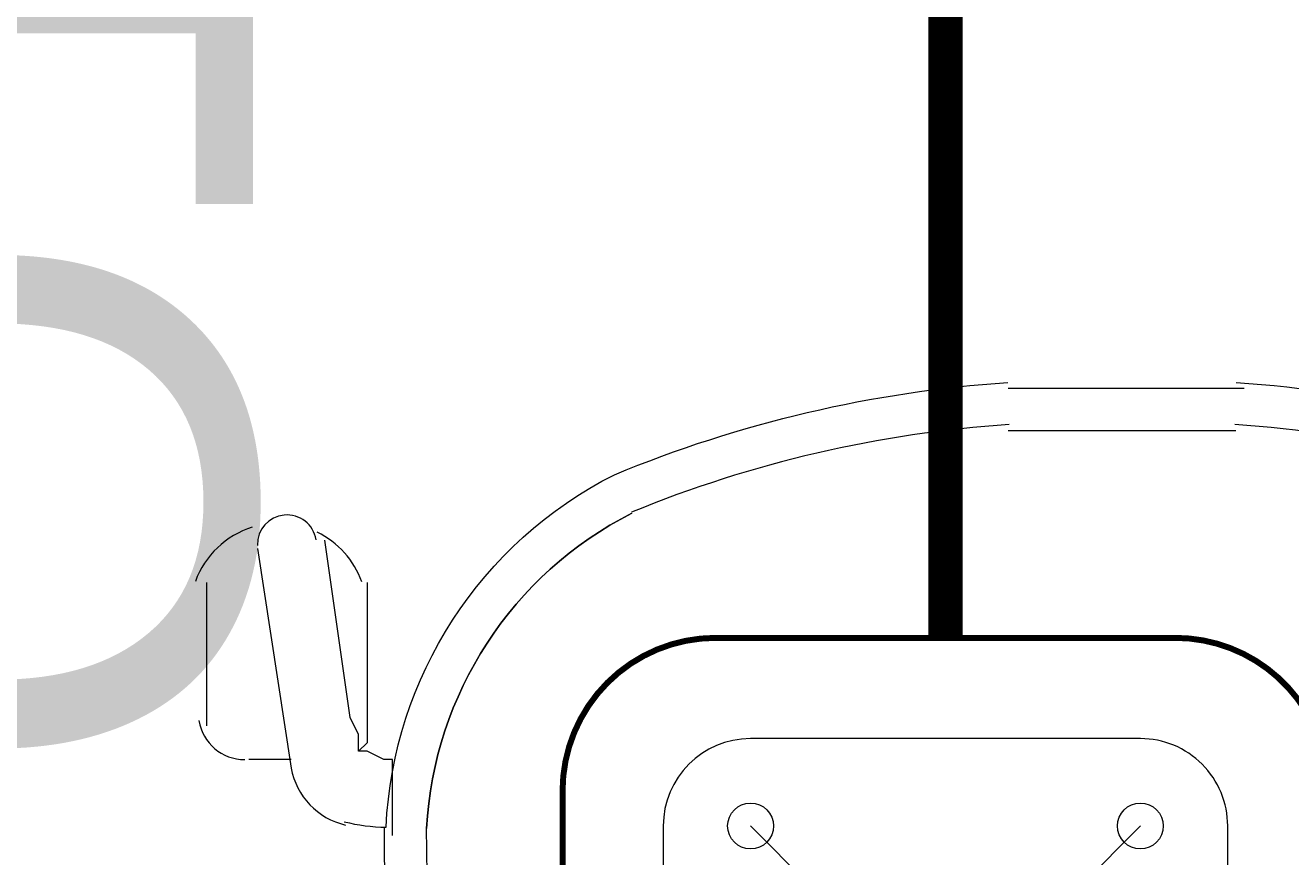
# Model space of a CAD drawing. Header units: metres. Extents: x 81 to 650, y -25 to 177.
# Drawn here: x 175.9417 to 176.3086, y 37.3626 to 37.6034 of the extents above; entities that cross this region are included whole.
import ezdxf
from ezdxf.lldxf.tags import DXFTag

# ---------------------------------------------------------------- set-up
doc = ezdxf.new("R2010")
doc.units = ezdxf.units.M
doc.linetypes.add('LÍNEAS_OCULTASX2', pattern=[0.75, 0.5, -0.25])
for name, color, linetype, lineweight in [('-CN-GYD-TUBERÍA PRINCIPAL ILUMINACION', 5, 'Continuous', 5), ('-CN-GYD-TUBERÍA TOMACORRIENTE PVC', 86, 'Continuous', 18), ('CAJA DE PASO', 94, 'Continuous', 5), ('TEXTOS', 250, 'Continuous', 20)]:
    doc.layers.add(name, color=color, linetype=linetype, lineweight=lineweight)
doc.layers.add('AMOBLAMIENTO', color=253, linetype='Continuous')
doc.layers.add('PDF2_Geometría', color=7, linetype='Continuous', true_color=0x525252)
doc.styles.get("Standard").update_dxf_attribs({"font": 'arial.ttf'})
tags = doc.linetypes.add('EMT_LINE', pattern='A,0.5,-0.2,["EMT",Standard,S=0.1,R=0,X=-0.1,Y=-0.05],-0.25', length=0.95).pattern_tags.tags
tags[6] = DXFTag(74, 10)

# ---------------------------------------------------------------- blocks, each defined once
blk = doc.blocks.new('Silla 1')
at = {"layer": 'PDF2_Geometría', "color": 8, "linetype": 'Continuous', "lineweight": 9}
for points in [[(-646.0355484170587, -3780.402119711041, 0.0583582612322394), (-646.0234161622986, -3780.403679881561, -0.2703998475501574), (-645.9572185392187, -3780.301567057298, -0.08177025660673304), (-645.8431645349227, -3780.274821559945)], [(-645.7769437030987, -3780.274821559945, -0.08177025660684083), (-645.6628896988027, -3780.301567057298, -0.2703998475503742), (-645.5966920757227, -3780.403679881561, 0.05835826122307938), (-645.5845598209627, -3780.402119711041)], [(-646.0607281190107, -3780.32297845649), (-646.0509457190107, -3780.38656405649, 0.2996085078199147), (-646.0351897698187, -3780.403065106633)]]:
    blk.add_lwpolyline(points, format="xyb", dxfattribs=at)
for points in [[(-645.8430697190107, -3780.27651205649), (-645.8088313190107, -3780.27651205649), (-645.7745929190107, -3780.27651205649)], [(-645.8430697190107, -3780.28874005649), (-645.8088313190107, -3780.28874005649), (-645.7770385190107, -3780.28874005649)], [(-646.0215985190107, -3780.406128856489), (-646.0215985190107, -3780.393900856489), (-646.0215985190107, -3780.384118456489), (-646.0240441190107, -3780.384118456489), (-646.0289353190107, -3780.381672856489), (-646.0313809190106, -3780.381672856489), (-646.0313809190106, -3780.37678165649), (-646.0338265190107, -3780.371890456489), (-646.0411633190107, -3780.32053285649)], [(-646.0754017190106, -3780.374336056489), (-646.0754017190106, -3780.33276085649)], [(-646.0289353190107, -3780.33276085649), (-646.0289353190107, -3780.37678165649), (-646.0289353190107, -3780.37922725649), (-646.0313809190106, -3780.381672856489)], [(-646.0509457190107, -3780.384118456489), (-646.0631737190107, -3780.384118456489)]]:
    blk.add_lwpolyline(points, dxfattribs=at)
blk.add_lwpolyline([(-645.9521319846907, -3780.312696493777, 0.2684717099793939), (-646.0116626331547, -3780.404019599857, -0.2684717099793939)], format="xyb", close=True, dxfattribs=at)
for centre, radius, start, end in [((-645.8198367231362, -3780.634791400982), 0.3484969316365866, 93.7682892937161, 112.3352399382319), ((-645.800271514885, -3780.634791400982), 0.3484969316363453, 67.66476006177413, 86.23171070630343), ((-646.052168524927, -3780.321755650861), 0.008559599351472089, 8.970285394430254, 181.8290954502498), ((-646.0546140991992, -3780.341320450091), 0.02567880658036988, 107.2430908743638, 159.8346185649513), ((-646.0546140382936, -3780.341320364467), 0.02567868610803297, 19.83021888047125, 64.00643306511799), ((-646.0643965160301, -3780.370667644625), 0.0134508118648572, 189.0966736912475, 269.9999873035497), ((-644.1690592843994, -3780.390232427892), 1.854984880257781, 180.4119885083788, 187.1960562896047), ((-644.1690701027287, -3780.390232572087), 1.842746069769001, 180.4229731920604, 187.1741220968234)]:
    blk.add_arc(centre, radius, start, end, dxfattribs=at)
blk = doc.blocks.new('Caja de paso')
at = {"layer": '-CN-GYD-TUBERÍA TOMACORRIENTE PVC', "const_width": 0.001731914791993357}
blk.add_lwpolyline([(-0.1111074788310162, 0.06666448730015873), (-0.1111074788310162, -0.0666644873133464, 0.414213562373095), (-0.0666644872969897, -0.1111074788479982), (0.06666448731620278, -0.1111074788473161, 0.414213562373095), (0.1111074788503288, -0.0666644873133464), (0.1111074788502577, 0.06666448730015873, 0.414213562373095), (0.06666448731620278, 0.1111074788341284), (-0.0666644872969897, 0.1111074788341284, 0.414213562373095)], format="xyb", close=True, dxfattribs=at)
at = {"layer": '-CN-GYD-TUBERÍA TOMACORRIENTE PVC'}
blk.add_lwpolyline([(-0.05655350296930806, -0.0818932347738155), (0.05655350297833195, -0.0818932347738155, 0.414213562373095), (0.08189323477196808, -0.05655350298115991), (0.08189323477196808, 0.05655350296729011, 0.414213562373095), (0.05655350297833195, 0.0818932347599457), (-0.05655350296930806, 0.0818932347599457, 0.414213562373095), (-0.08189323476298682, 0.05655350296729011), (-0.08189323476298682, -0.05655350298115991, 0.414213562373095)], format="xyb", close=True, dxfattribs=at)
at = {"layer": '-CN-GYD-TUBERÍA TOMACORRIENTE PVC', "linetype": 'LÍNEAS_OCULTASX2'}
for points in [[(-0.05655350299296913, 0.05655350299639395), (0.05655350297855932, -0.05655350298047779)], [(0.05655350297833195, 0.05655350296729011), (-0.05655350296930806, -0.05655350298115991)]]:
    blk.add_lwpolyline(points, dxfattribs=at)
at = {"layer": '-CN-GYD-TUBERÍA TOMACORRIENTE PVC'}
for centre in [(-0.05655350299296913, 0.05655350299639395), (0.05655350297833195, 0.05655350296729011), (-0.05655350296930806, -0.05655350298115991), (0.0565535030019646, -0.05655350300980899)]:
    blk.add_circle(centre, 0.006649555164749646, dxfattribs=at)

msp = doc.modelspace()

# ---------------------------------------------------------------- linework, layer by layer
at = {"layer": '-CN-GYD-TUBERÍA PRINCIPAL ILUMINACION', "linetype": 'EMT_LINE', "ltscale": 10, "const_width": 0.01}
msp.add_lwpolyline([(176.2084976675864, 37.66107465352018), (176.2084976675864, 37.42595481705313)], dxfattribs=at)

# ---------------------------------------------------------------- block references
at = {"layer": 'AMOBLAMIENTO', "color": 1, "linetype": 'Continuous'}
msp.add_blockref('Silla 1', (822.0697334152132, 3817.774779757025), dxfattribs=at)
at = {"layer": 'CAJA DE PASO', "linetype": 'Continuous', "ltscale": 10, "xscale": 0.9992351495257273, "yscale": 0.9992351495257273, "zscale": 0.9992351495257273}
msp.add_blockref('Caja de paso', (176.2084976675768, 37.31493231882688), dxfattribs=at)

# ---------------------------------------------------------------- texts
at = {"layer": 'TEXTOS', "insert": (176.0077334162626, 38.00086929716748), "char_height": 0.15, "width": 1.361208731241474, "attachment_point": 1, "rotation": 270}
msp.add_mtext('\\A1;\\pxsm0.8;1 CTO-T201\\PEMT Ø3/4"       ', dxfattribs=at)

doc.saveas('drawing.dxf')
